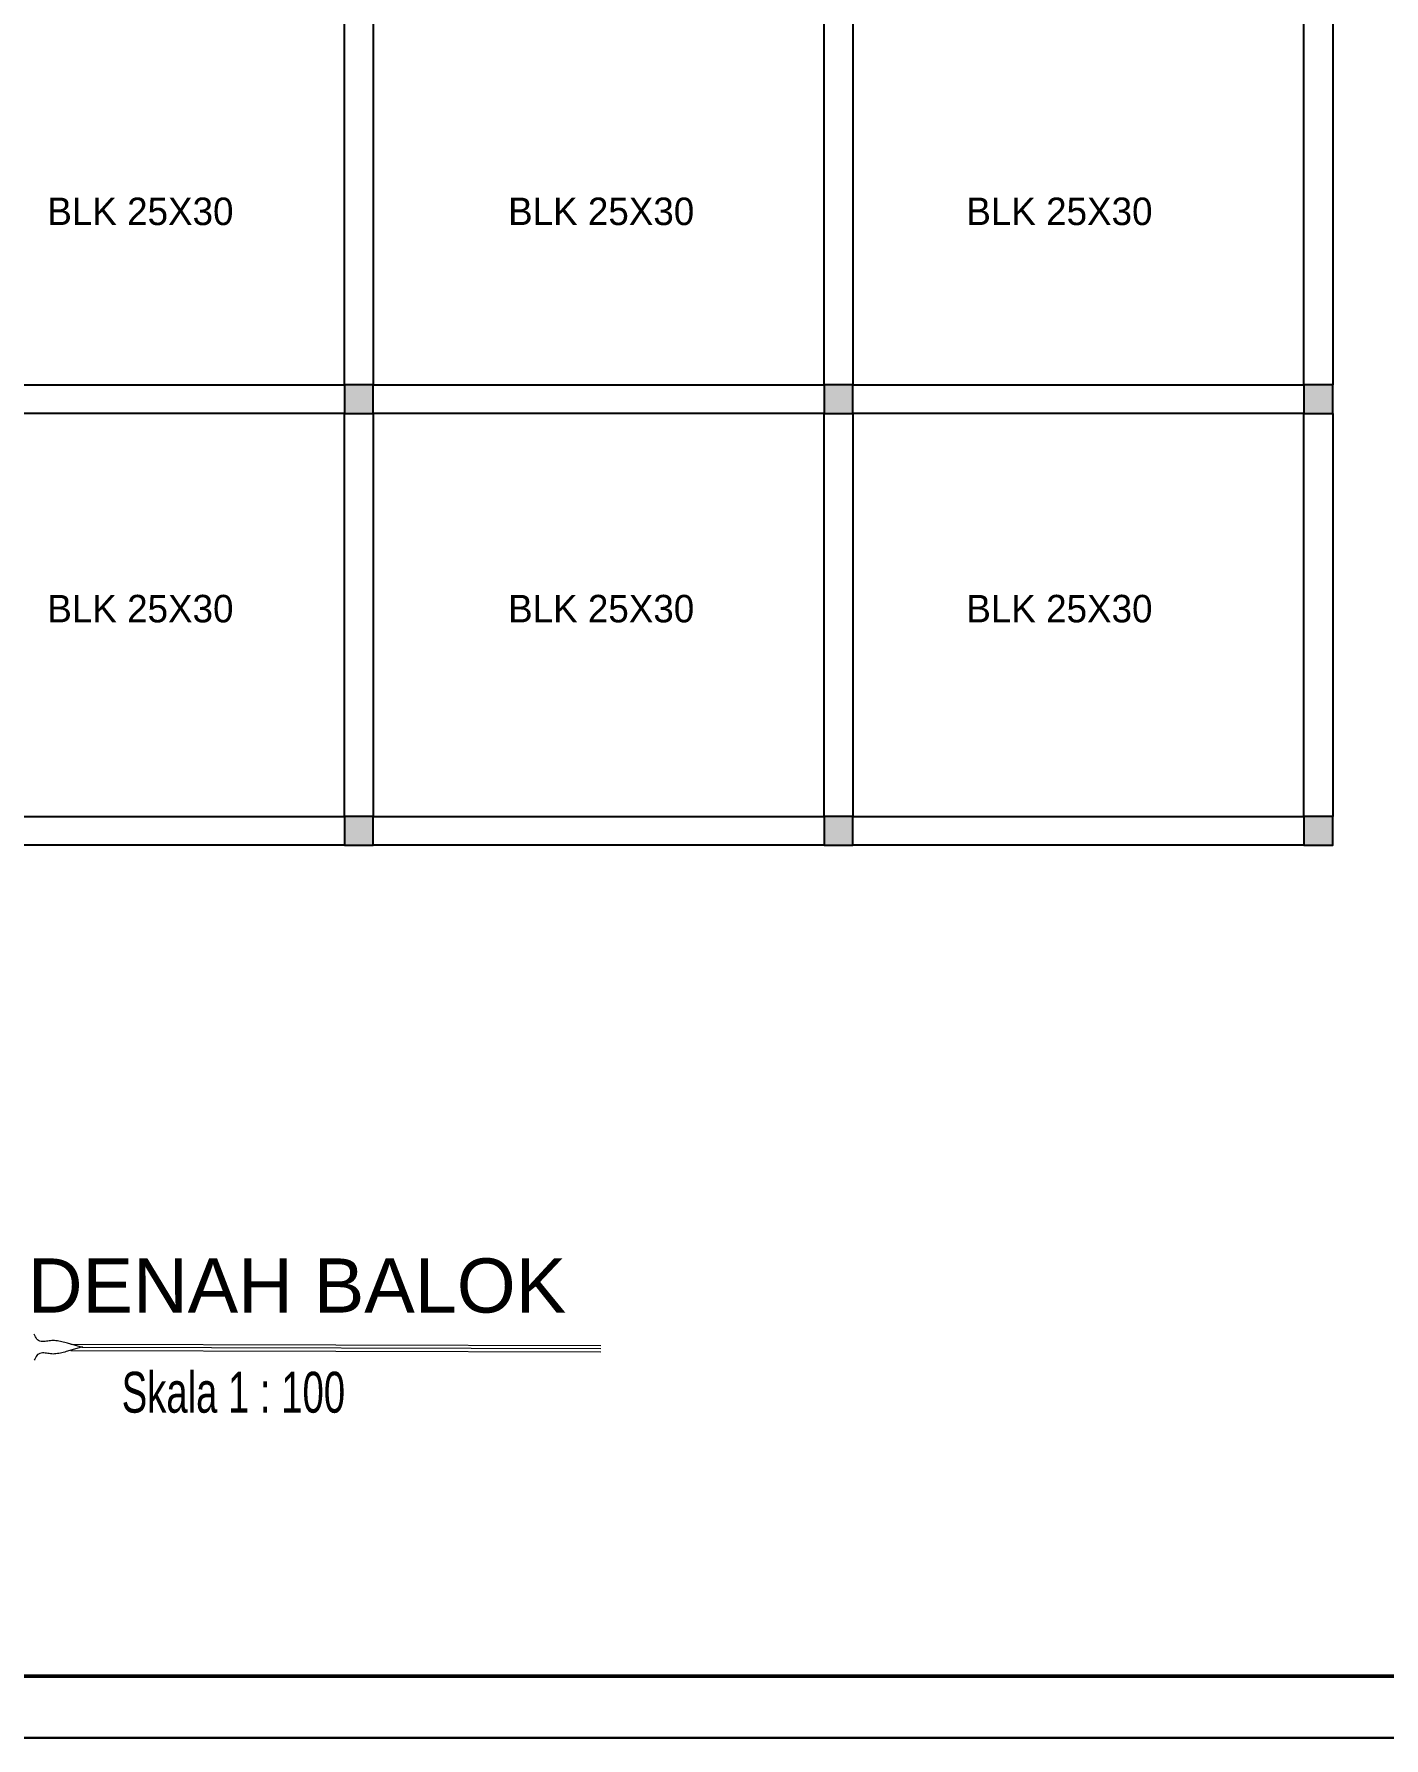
# Model space of a CAD drawing. Header units: centimetres. Extents: x 134057 to 145613, y 5028 to 39996.
# Drawn here: x 136127 to 137533, y 21007 to 22784 of the extents above; entities that cross this region are included whole.
import ezdxf

# ---------------------------------------------------------------- set-up
doc = ezdxf.new("R2010")
doc.units = ezdxf.units.CM
for name, color, linetype in [('balok', 123, 'Continuous'), ('dinding', 151, 'Continuous'), ('kolom', 141, 'Continuous')]:
    doc.layers.add(name, color=color, linetype=linetype)
for name, color, linetype, lineweight in [('Legenda', 252, 'Continuous', 20), ('TEKS', 190, 'Continuous', 0), ('TEXT', 3, 'Continuous', 20)]:
    doc.layers.add(name, color=color, linetype=linetype, lineweight=lineweight)
doc.styles.add('ROMANS', font='ROMANS.SHX', dxfattribs={"width": 0.7})
doc.styles.get("Standard").update_dxf_attribs({"font": 'arial.ttf'})
doc.styles.add('TRADITIONAL', font='')
doc.styles.get('TRADITIONAL').set_extended_font_data('Traditional Arabic')

msp = doc.modelspace()

# ---------------------------------------------------------------- hatches: boundary and pattern name
at = {"layer": 'dinding', "true_color": 0x636466}
h = msp.add_hatch(color=251, dxfattribs=at)
h.dxf.hatch_style = 1
h.paths.add_polyline_path([(135479.985, 23767.996), (135449.985, 23767.996), (135449.985, 23737.996), (135479.985, 23737.996)])
h.paths.add_polyline_path([(135622.485, 23760.496), (135607.485, 23760.496), (135607.485, 23745.496), (135622.485, 23745.496)])
h.paths.add_polyline_path([(135472.485, 23560.496), (135457.485, 23560.496), (135457.485, 23545.496), (135472.485, 23545.496)])
h.paths.add_polyline_path([(135622.485, 23560.496), (135607.485, 23560.496), (135607.485, 23545.496), (135622.485, 23545.496)])
h.paths.add_polyline_path([(135979.985, 23767.996), (135949.985, 23767.996), (135949.985, 23737.996), (135979.985, 23737.996)])
h.paths.add_polyline_path([(136479.985, 23767.996), (136449.985, 23767.996), (136449.985, 23737.996), (136479.985, 23737.996)])
h.paths.add_polyline_path([(136979.985, 23767.996), (136949.985, 23767.996), (136949.985, 23737.996), (136979.985, 23737.996)])
h.paths.add_polyline_path([(137322.485, 23760.496), (137307.485, 23760.496), (137307.485, 23745.496), (137322.485, 23745.496)])
h.paths.add_polyline_path([(137479.985, 23767.996), (137449.985, 23767.996), (137449.985, 23737.996), (137479.985, 23737.996)])
h.paths.add_polyline_path([(137322.485, 23560.496), (137307.485, 23560.496), (137307.485, 23545.496), (137322.485, 23545.496)])
h.paths.add_polyline_path([(137472.485, 23560.496), (137457.485, 23560.496), (137457.485, 23545.496), (137472.485, 23545.496)])
h.paths.add_polyline_path([(137479.985, 23317.996), (137449.985, 23317.996), (137449.985, 23287.996), (137479.985, 23287.996)])
h.paths.add_polyline_path([(136979.985, 23317.996), (136949.985, 23317.996), (136949.985, 23287.996), (136979.985, 23287.996)])
h.paths.add_polyline_path([(136479.985, 23317.996), (136449.985, 23317.996), (136449.985, 23287.996), (136479.985, 23287.996)])
h.paths.add_polyline_path([(135979.985, 23317.996), (135949.985, 23317.996), (135949.985, 23287.996), (135979.985, 23287.996)])
h.paths.add_polyline_path([(135479.985, 23317.996), (135449.985, 23317.996), (135449.985, 23287.996), (135479.985, 23287.996)])
h.paths.add_polyline_path([(135479.985, 22867.996), (135449.985, 22867.996), (135449.985, 22837.996), (135479.985, 22837.996)])
h.paths.add_polyline_path([(135979.985, 22867.996), (135949.985, 22867.996), (135949.985, 22837.996), (135979.985, 22837.996)])
h.paths.add_polyline_path([(136479.985, 22867.996), (136449.985, 22867.996), (136449.985, 22837.996), (136479.985, 22837.996)])
h.paths.add_polyline_path([(136979.985, 22867.996), (136949.985, 22867.996), (136949.985, 22837.996), (136979.985, 22837.996)])
h.paths.add_polyline_path([(137479.985, 22867.996), (137449.985, 22867.996), (137449.985, 22837.996), (137479.985, 22837.996)])
h.paths.add_polyline_path([(137479.985, 22417.996), (137449.985, 22417.996), (137449.985, 22387.996), (137479.985, 22387.996)])
h.paths.add_polyline_path([(136979.985, 22417.996), (136949.985, 22417.996), (136949.985, 22387.996), (136979.985, 22387.996)])
h.paths.add_polyline_path([(136479.985, 22417.996), (136449.985, 22417.996), (136449.985, 22387.996), (136479.985, 22387.996)])
h.paths.add_polyline_path([(135979.985, 22417.996), (135949.985, 22417.996), (135949.985, 22387.996), (135979.985, 22387.996)])
h.paths.add_polyline_path([(135479.985, 22417.996), (135449.985, 22417.996), (135449.985, 22387.996), (135479.985, 22387.996)])
h.paths.add_polyline_path([(135479.985, 21952.996), (135449.985, 21952.996), (135449.985, 21937.996), (135479.985, 21937.996)])
h.paths.add_polyline_path([(135479.985, 21967.996), (135449.985, 21967.996), (135449.985, 21952.996), (135479.985, 21952.996)])
h.paths.add_polyline_path([(135979.985, 21952.996), (135949.985, 21952.996), (135949.985, 21937.996), (135979.985, 21937.996)])
h.paths.add_polyline_path([(135979.985, 21967.996), (135949.985, 21967.996), (135949.985, 21952.996), (135979.985, 21952.996)])
h.paths.add_polyline_path([(136479.985, 21952.996), (136449.985, 21952.996), (136449.985, 21937.996), (136479.985, 21937.996)])
h.paths.add_polyline_path([(136479.985, 21967.996), (136449.985, 21967.996), (136449.985, 21952.996), (136479.985, 21952.996)])
h.paths.add_polyline_path([(136979.985, 21952.996), (136949.985, 21952.996), (136949.985, 21937.996), (136979.985, 21937.996)])
h.paths.add_polyline_path([(136979.985, 21967.996), (136949.985, 21967.996), (136949.985, 21952.996), (136979.985, 21952.996)])
h.paths.add_polyline_path([(137479.985, 21952.996), (137449.985, 21952.996), (137449.985, 21937.996), (137479.985, 21937.996)])
h.paths.add_polyline_path([(137479.985, 21967.996), (137449.985, 21967.996), (137449.985, 21952.996), (137479.985, 21952.996)])

# ---------------------------------------------------------------- linework, layer by layer
at = {"layer": 'balok'}
for points in [[(136449.985, 22837.996), (136479.985, 22837.996), (136479.985, 22417.996), (136449.985, 22417.996)], [(136949.985, 22837.996), (136979.985, 22837.996), (136979.985, 22417.996), (136949.985, 22417.996)], [(137449.985, 22837.996), (137479.985, 22837.996), (137479.985, 22417.996), (137449.985, 22417.996)], [(135979.985, 22417.996), (136449.985, 22417.996), (136449.985, 22387.996), (135979.985, 22387.996)], [(136479.985, 22417.996), (136949.985, 22417.996), (136949.985, 22387.996), (136479.985, 22387.996)], [(136979.985, 22417.996), (137449.985, 22417.996), (137449.985, 22387.996), (136979.985, 22387.996)], [(136449.985, 22387.996), (136479.985, 22387.996), (136479.985, 21967.996), (136449.985, 21967.996)], [(136949.985, 22387.996), (136979.985, 22387.996), (136979.985, 21967.996), (136949.985, 21967.996)], [(137449.985, 22387.996), (137479.985, 22387.996), (137479.985, 21967.996), (137449.985, 21967.996)], [(135979.985, 21967.996), (136449.985, 21967.996), (136449.985, 21937.996), (135979.985, 21937.996)], [(136479.985, 21967.996), (136949.985, 21967.996), (136949.985, 21937.996), (136479.985, 21937.996)], [(136979.985, 21967.996), (137449.985, 21967.996), (137449.985, 21937.996), (136979.985, 21937.996)]]:
    msp.add_lwpolyline(points, close=True, dxfattribs=at)
at = {"layer": 'kolom'}
for points in [[(136449.985, 22387.996), (136479.985, 22387.996), (136479.985, 22417.996), (136449.985, 22417.996)], [(136949.985, 22387.996), (136979.985, 22387.996), (136979.985, 22417.996), (136949.985, 22417.996)], [(137449.985, 22387.996), (137479.985, 22387.996), (137479.985, 22417.996), (137449.985, 22417.996)], [(136449.985, 21937.996), (136479.985, 21937.996), (136479.985, 21967.996), (136449.985, 21967.996)], [(136949.985, 21937.996), (136979.985, 21937.996), (136979.985, 21967.996), (136949.985, 21967.996)]]:
    msp.add_lwpolyline(points, close=True, dxfattribs=at)
msp.add_lwpolyline([(137479.985, 21967.996), (137449.985, 21967.996), (137449.985, 21937.996), (137479.985, 21937.996), (137479.985, 21967.996)], dxfattribs=at)
at = {"layer": 'Legenda', "color": 5, "lineweight": 30}
msp.add_lwpolyline([(134271.293, 24506.087), (139288.023, 24506.087), (139288.023, 21007.24), (134271.293, 21007.24)], close=True, dxfattribs=at)
at = {"layer": 'Legenda', "color": 1, "lineweight": 50}
msp.add_lwpolyline([(134335.61, 24441.77), (138387.584, 24441.77), (138387.584, 21071.557), (134335.61, 21071.557)], close=True, dxfattribs=at)
at = {"layer": 'TEXT', "color": 2, "linetype": 'Continuous', "lineweight": 13}
for p, q in [((136127.189, 21426.77), (136126.505, 21428.068)), ((136127.887, 21425.463), (136127.189, 21426.77)), ((136128.616, 21424.218), (136127.887, 21425.463)), ((136129.391, 21423.104), (136128.616, 21424.218)), ((136130.228, 21422.193), (136129.391, 21423.104)), ((136130.228, 21406.871), (136129.391, 21405.96)), ((136131.144, 21421.553), (136130.228, 21422.193)), ((136131.144, 21407.511), (136130.228, 21406.871)), ((136132.51, 21421.004), (136131.144, 21421.553)), ((136132.51, 21408.06), (136131.144, 21407.511)), ((136133.877, 21420.663), (136132.51, 21421.004)), ((136133.877, 21408.401), (136132.51, 21408.06)), ((136135.245, 21420.499), (136133.877, 21420.663)), ((136135.245, 21408.565), (136133.877, 21408.401)), ((136136.614, 21420.477), (136135.245, 21420.499)), ((136136.614, 21408.587), (136135.245, 21408.565)), ((136137.986, 21420.565), (136136.614, 21420.477)), ((136137.986, 21408.499), (136136.614, 21408.587)), ((136139.362, 21420.729), (136137.986, 21420.565)), ((136139.362, 21408.335), (136137.986, 21408.499)), ((136140.741, 21420.938), (136139.362, 21420.729)), ((136140.741, 21408.126), (136139.362, 21408.335)), ((136142.124, 21421.158), (136140.741, 21420.938)), ((136142.124, 21407.906), (136140.741, 21408.126)), ((136143.512, 21421.355), (136142.124, 21421.158)), ((136143.512, 21407.709), (136142.124, 21407.906)), ((136144.905, 21421.498), (136143.512, 21421.355)), ((136144.905, 21407.566), (136143.512, 21407.709)), ((136146.305, 21421.553), (136144.905, 21421.498)), ((136146.305, 21407.511), (136144.905, 21407.566)), ((136147.848, 21421.506), (136146.305, 21421.553)), ((136147.848, 21407.558), (136146.305, 21407.511)), ((136149.389, 21421.374), (136147.848, 21421.506)), ((136149.389, 21407.69), (136147.848, 21407.558)), ((136150.927, 21421.169), (136149.389, 21421.374)), ((136150.927, 21407.895), (136149.389, 21407.69)), ((136152.46, 21420.903), (136150.927, 21421.169)), ((136152.46, 21408.161), (136150.927, 21407.895)), ((136153.987, 21420.589), (136152.46, 21420.903)), ((136153.987, 21408.475), (136152.46, 21408.161)), ((136155.505, 21420.237), (136153.987, 21420.589)), ((136155.505, 21408.827), (136153.987, 21408.475)), ((136157.014, 21419.862), (136155.505, 21420.237)), ((136157.014, 21409.202), (136155.505, 21408.827)), ((136158.512, 21419.474), (136157.014, 21419.862)), ((136158.512, 21409.59), (136157.014, 21409.202)), ((136159.996, 21419.086), (136158.512, 21419.474)), ((136159.996, 21409.978), (136158.512, 21409.59)), ((136161.466, 21418.71), (136159.996, 21419.086)), ((136161.466, 21410.354), (136159.996, 21409.978)), ((136177.168, 21414.243), (136161.466, 21418.71)), ((136177.168, 21414.821), (136161.466, 21410.354)), ((136127.189, 21402.294), (136126.505, 21400.996)), ((136127.887, 21403.601), (136127.189, 21402.294)), ((136128.616, 21404.846), (136127.887, 21403.601)), ((136129.391, 21405.96), (136128.616, 21404.846))]:
    msp.add_line(p, q, dxfattribs=at)
at = {"layer": 'TEXT', "color": 2, "linetype": 'Continuous', "lineweight": 9}
for p, q in [((136164.797, 21417.763), (136717.069, 21416.354)), ((136164.797, 21411.301), (136717.069, 21409.892))]:
    msp.add_line(p, q, dxfattribs=at)
at = {"layer": 'TEXT', "color": 2, "linetype": 'Continuous', "lineweight": 15}
msp.add_line((136176.154, 21414.532), (136717.069, 21413.123), dxfattribs=at)

# ---------------------------------------------------------------- texts
at = {"layer": 'TEKS', "color": 1, "lineweight": 15, "char_height": 28.6714, "width": 429.1218, "attachment_point": 5, "style": 'TRADITIONAL'}
for insert in [(136237.391, 22598.681), (136717.599, 22598.681), (137195.198, 22598.681), (136237.391, 22184.461), (136717.599, 22184.461), (137195.198, 22184.461)]:
    msp.add_mtext('BLK 25X30', dxfattribs=dict(at, insert=insert))
at = {"layer": 'TEXT', "color": 2}
msp.add_text('DENAH BALOK', height=56.45376, dxfattribs=at).set_placement((136120.138, 21450.72))
at = {"layer": 'TEXT', "color": 2, "lineweight": 15, "insert": (136217.86, 21388.973), "char_height": 42.61057, "width": 20034.15854, "attachment_point": 1, "style": 'ROMANS'}
msp.add_mtext('\\pt3.96;{\\fColonna MT|b0|i0|c0|p82;Skala 1 : 100}', dxfattribs=at)

doc.saveas('drawing.dxf')
